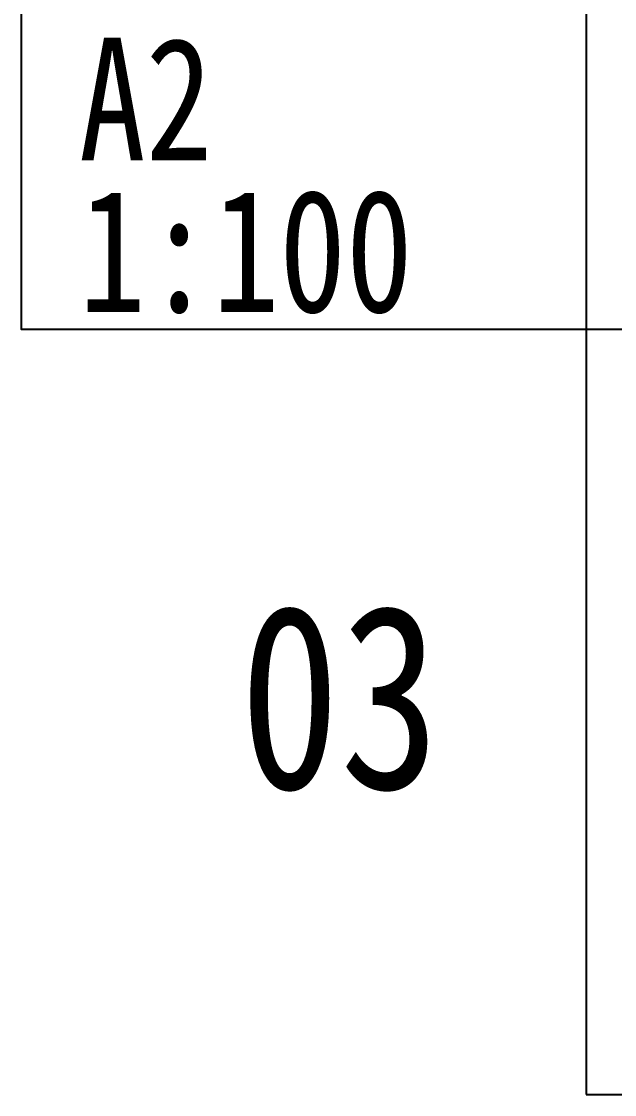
# Model space of a CAD drawing. Extents: x 169490 to 7584583, y -2399407 to 1374371.
# Drawn here: x 3632567 to 3665117, y 661273 to 720183 of the extents above; entities that cross this region are included whole.
import ezdxf

# ---------------------------------------------------------------- set-up
doc = ezdxf.new("R2010")
doc.units = 0
doc.header["$LTSCALE"] = 100
doc.layers.add('TEXT', color=7, linetype='CONTINUOUS')
doc.layers.add('图框', color=140, linetype='CONTINUOUS')
doc.styles.add('黑体', font='simhei.ttf', dxfattribs={"width": 0.7})

msp = doc.modelspace()

# ---------------------------------------------------------------- linework, layer by layer
at = {"layer": 'TEXT', "color": 2}
msp.add_lwpolyline([(3663566.7, 703273), (3632566.7, 703273), (3632566.7, 721081.4), (3663566.7, 721081.4)], close=True, dxfattribs=at)
at = {"layer": '图框'}
msp.add_lwpolyline([(3663566.7, 661273), (3722966.7, 661273), (3722966.7, 703273), (3663566.7, 703273)], close=True, dxfattribs=at)

# ---------------------------------------------------------------- texts
at = {"layer": 'TEXT', "color": 2, "style": '黑体', "width": 0.8}
for s, p in [('A2', (3635719.9, 712555.8)), ('1:100', (3635729.8, 704229.7))]:
    msp.add_text(s, height=6729.45, dxfattribs=at).set_placement(p)
at = {"layer": 'TEXT', "color": 1, "style": '黑体', "width": 0.8}
msp.add_text('03', height=10094.18, dxfattribs=at).set_placement((3644545, 678064))

doc.saveas('drawing.dxf')
